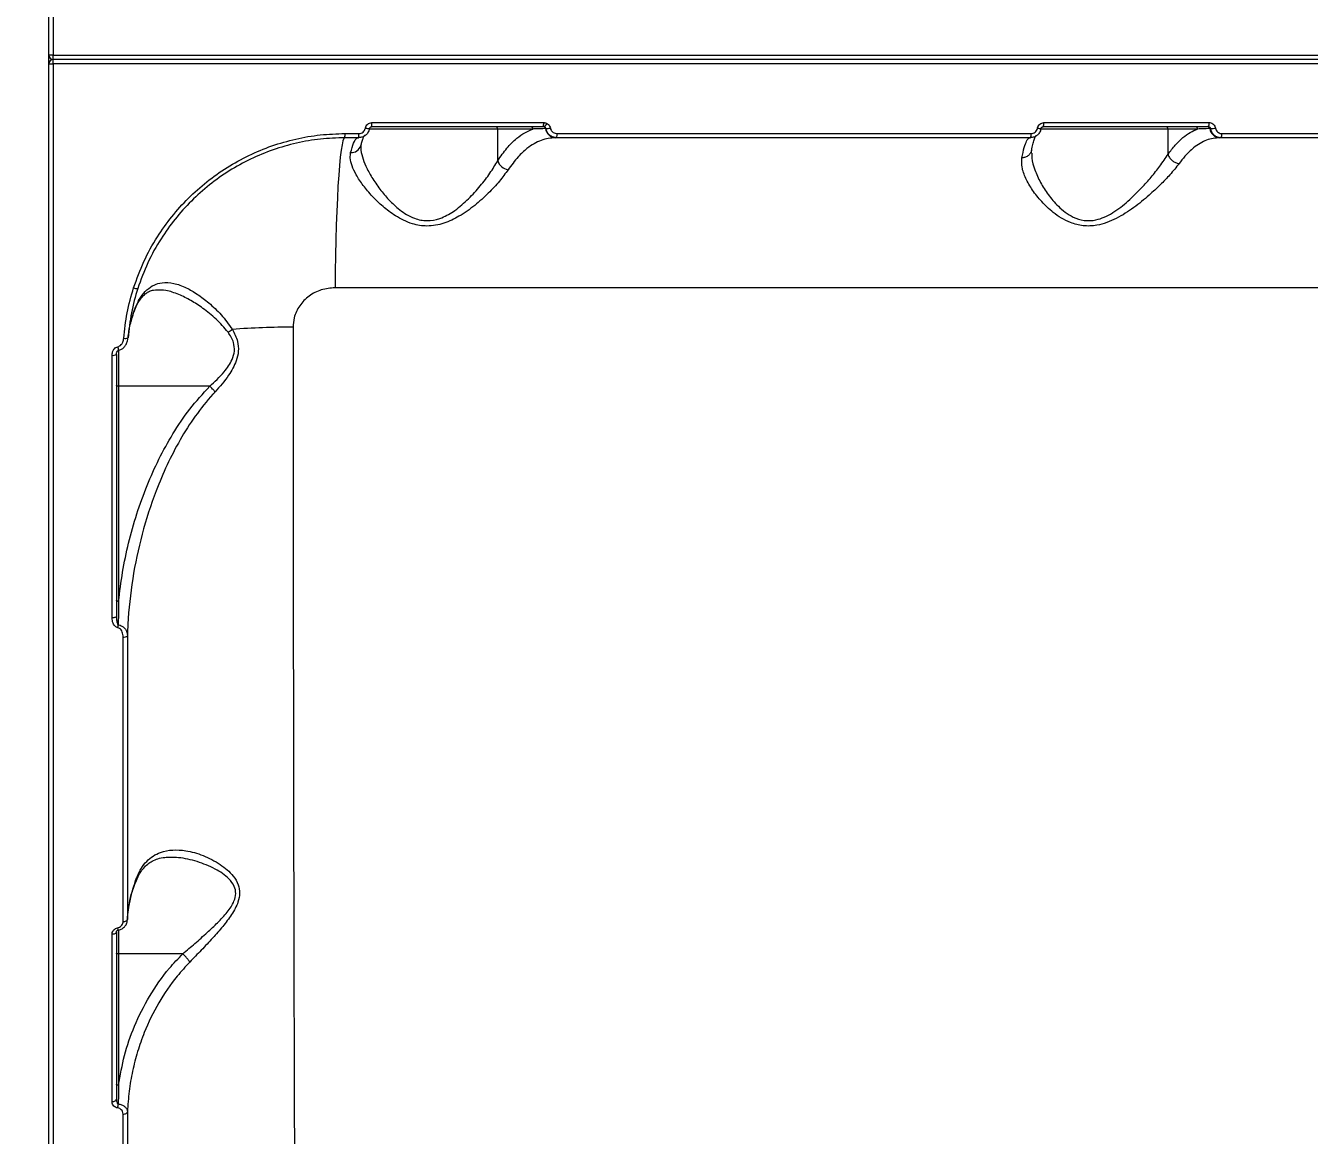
# Model space of a CAD drawing. Header units: millimetres. Extents: x -8327 to 9087, y -6583 to 5996.
# Drawn here: x 3665.6 to 3960.7, y -19.5 to 235.7 of the extents above; entities that cross this region are included whole.
import ezdxf

# ---------------------------------------------------------------- set-up
doc = ezdxf.new("R2010")
doc.units = ezdxf.units.MM
for name, color, linetype in [('DIKOM_ОБЪЕКТ', 7, 'Continuous'), ('DIKOM_РАЗМЕР_ЗОНА', 7, 'Continuous'), ('DIKOM_РАЗМЕР_ОБЪЕКТА', 7, 'Continuous')]:
    doc.layers.add(name, color=color, linetype=linetype)
doc.styles.add('style1', font='arial.ttf', dxfattribs={"width": 0.8})
doc.dimstyles.new('1-50', dxfattribs={"dimtxt": 300, "dimasz": 200, "dimexe": 100, "dimexo": 0, "dimgap": 100, "dimtad": 1, "dimtxsty": 'style1', "dimcen": 200, "dimclrd": 7, "dimclre": 7, "dimclrt": 7, "dimadec": 1, "dimazin": 2, "dimtfac": 1, "dimtmove": 0, "dimatfit": 2, "dimfxl": 0, "dimlwd": 25, "dimlwe": 18, "dimarcsym": 0})

# ---------------------------------------------------------------- blocks, each defined once
blk = doc.blocks.new('*D9')
at = {"layer": 'Defpoints', "color": 0, "transparency": 16777216}
for p in [(7087.37, 843.9), (-4957.59, 227.93), (7087.37, -4838.64)]:
    blk.add_point(p, dxfattribs=at)
at = {"layer": 'DIKOM_РАЗМЕР_ОБЪЕКТА', "color": 7, "lineweight": 18, "transparency": 16777216}
for p, q in [((7087.37, 843.9), (7087.37, -4938.64)), ((-4957.59, 227.93), (-4957.59, -4938.64))]:
    blk.add_line(p, q, dxfattribs=at)
at = {"layer": 'DIKOM_РАЗМЕР_ОБЪЕКТА', "color": 7, "lineweight": 25, "transparency": 16777216}
blk.add_line((-4757.59, -4838.64), (6887.37, -4838.64), dxfattribs=at)
at = {"layer": 'DIKOM_РАЗМЕР_ОБЪЕКТА', "color": 7, "transparency": 16777216}
for points in [[(-4757.59, -4805.31), (-4757.59, -4871.97), (-4957.59, -4838.64)], [(6887.37, -4805.31), (6887.37, -4871.97), (7087.37, -4838.64)]]:
    blk.add_solid(points, dxfattribs=at)
at = {"layer": 'DIKOM_РАЗМЕР_ОБЪЕКТА', "color": 7, "transparency": 16777216, "insert": (4098.94, -4585.47), "char_height": 300, "attachment_point": 5, "style": 'style1'}
blk.add_mtext('12040', dxfattribs=at)
blk = doc.blocks.new('*D12')
at = {"layer": 'Defpoints', "color": 0, "transparency": 16777216}
for p in [(-6501.58, 227.93), (9087.37, 227.93), (9087.37, -6483.3)]:
    blk.add_point(p, dxfattribs=at)
at = {"layer": 'DIKOM_РАЗМЕР_ЗОНА', "color": 7, "lineweight": 18, "transparency": 16777216}
for p, q in [((-6501.58, 227.93), (-6501.58, -6583.3)), ((9087.37, 227.93), (9087.37, -6583.3))]:
    blk.add_line(p, q, dxfattribs=at)
at = {"layer": 'DIKOM_РАЗМЕР_ЗОНА', "color": 7, "lineweight": 25, "transparency": 16777216}
blk.add_line((-6301.58, -6483.3), (8887.37, -6483.3), dxfattribs=at)
at = {"layer": 'DIKOM_РАЗМЕР_ЗОНА', "color": 7, "transparency": 16777216}
for points in [[(-6301.58, -6449.97), (-6301.58, -6516.64), (-6501.58, -6483.3)], [(8887.37, -6449.97), (8887.37, -6516.64), (9087.37, -6483.3)]]:
    blk.add_solid(points, dxfattribs=at)
at = {"layer": 'DIKOM_РАЗМЕР_ЗОНА', "color": 7, "transparency": 16777216, "insert": (2981.2, -6230.13), "char_height": 300, "attachment_point": 5, "style": 'style1'}
blk.add_mtext('15500', dxfattribs=at)

msp = doc.modelspace()

# ---------------------------------------------------------------- linework, layer by layer
at = {"layer": 'DIKOM_ОБЪЕКТ', "color": 7, "linetype": 'Continuous', "lineweight": 15}
for p, q in [((3670.961, -172.072), (3670.961, 627.929)), ((4292.784, 227.928), (3671.96, 227.928)), ((3671.961, 228.931), (4293.298, 228.931)), ((4293.298, 226.926), (3671.961, 226.926)), ((3745.181, 213.394), (3784.678, 213.394)), ((3899.681, 213.394), (3937.681, 213.394)), ((3742.154, 209.928), (3738.961, 209.928)), ((3739.017, 210.888), (3742.213, 210.888)), ((3774.113, 211.928), (3744.511, 211.928)), ((3784.584, 212.428), (3745.12, 212.428)), ((3774.113, 204.607), (3774.113, 211.928)), ((3782.198, 211.928), (3774.113, 211.928)), ((3785.231, 212.012), (3785.134, 212.012)), ((3787.665, 209.928), (3787.37, 209.928)), ((3896.567, 209.928), (3787.665, 209.928)), ((3787.761, 210.888), (3896.753, 210.888)), ((3928.216, 211.928), (3898.894, 211.928)), ((3937.46, 212.428), (3899.492, 212.428)), ((3928.216, 206.123), (3928.216, 211.928)), ((3935.017, 211.928), (3928.216, 211.928)), ((3938.022, 212.012), (3937.85, 212.012)), ((3940.37, 209.928), (3940.086, 209.928)), ((4046.874, 209.928), (3940.37, 209.928)), ((3940.593, 210.888), (4047.184, 210.888)), ((3742.68, 207.797), (3742.666, 207.59)), ((4215.388, 175.426), (3736.73, 175.426)), ((3686.961, 161.055), (3686.961, 152.762)), ((3707.904, 152.762), (3686.961, 152.762)), ((3686.961, 152.762), (3686.961, 103.288)), ((3689.036, 29.991), (3689.071, 30.64)), ((3686.961, 27.683), (3686.961, 22.221)), ((3701.722, 22.221), (3686.961, 22.221)), ((3686.961, 22.221), (3686.961, -7.998))]:
    msp.add_line(p, q, dxfattribs=at)
at = {"layer": 'DIKOM_ОБЪЕКТ', "color": 7, "linetype": 'Continuous', "lineweight": 15, "flags": 128}
for points in [[(3738.961, 209.928), (3738.746, 209.746), (3738.533, 209.201), (3738.324, 208.297), (3738.121, 207.044), (3737.926, 205.452), (3737.739, 203.536), (3737.565, 201.314), (3737.403, 198.805), (3737.254, 196.034), (3737.122, 193.024), (3737.007, 189.803), (3736.909, 186.402), (3736.83, 182.85), (3736.77, 179.18), (3736.73, 175.426)], [(3686.961, 152.762), (3686.863, 152.765), (3686.769, 152.775), (3686.683, 152.791), (3686.607, 152.813), (3686.545, 152.84), (3686.499, 152.87), (3686.47, 152.903), (3686.461, 152.937)], [(3686.961, 103.288), (3686.863, 103.292), (3686.769, 103.302), (3686.683, 103.318), (3686.607, 103.34), (3686.545, 103.366), (3686.499, 103.397), (3686.47, 103.43), (3686.461, 103.464)], [(3686.461, 99.805), (3686.442, 99.746), (3686.385, 99.689), (3686.294, 99.636), (3686.172, 99.59), (3686.022, 99.552), (3685.851, 99.523), (3685.666, 99.506), (3685.472, 99.499)], [(3688.015, 29.644), (3688.202, 29.653), (3688.383, 29.679), (3688.55, 29.721), (3688.697, 29.777), (3688.82, 29.844), (3688.913, 29.922), (3688.974, 30.006), (3689, 30.095)], [(3685.472, 26.776), (3685.665, 26.786), (3685.851, 26.814), (3686.022, 26.859), (3686.172, 26.918), (3686.294, 26.99), (3686.385, 27.073), (3686.442, 27.162), (3686.461, 27.255)], [(3686.961, 22.221), (3686.863, 22.224), (3686.769, 22.234), (3686.683, 22.251), (3686.607, 22.272), (3686.545, 22.299), (3686.499, 22.33), (3686.47, 22.362), (3686.461, 22.397)], [(3686.961, -7.998), (3686.863, -7.994), (3686.769, -7.984), (3686.683, -7.968), (3686.607, -7.946), (3686.545, -7.919), (3686.499, -7.889), (3686.47, -7.856), (3686.461, -7.822)], [(3685.471, -11.752), (3685.665, -11.74), (3685.85, -11.707), (3686.022, -11.654), (3686.171, -11.583), (3686.294, -11.497), (3686.385, -11.399), (3686.442, -11.292), (3686.461, -11.182)], [(3688.017, -14.644), (3688.204, -14.632), (3688.385, -14.6), (3688.552, -14.549), (3688.699, -14.481), (3688.822, -14.398), (3688.916, -14.304), (3688.977, -14.201), (3689.003, -14.093)]]:
    msp.add_lwpolyline(points, dxfattribs=at)
at = {"layer": 'DIKOM_ОБЪЕКТ', "color": 7, "linetype": 'Continuous', "lineweight": 15}
for centre, radius, start, end in [((3671.709, 124.726), 104.205, 89.86132, 90.41164), ((3671.961, 228.928), 1, 180, 270), ((3671.961, 226.928), 1, 90, 180), ((3454.772, 228.636), 217.19, 359.81327, 0.0777), ((3454.766, 227.221), 217.195, 359.92229, 0.18673), ((3671.713, 332.856), 105.93, 269.59284, 270.1342), ((3741.249, 213.159), 3.939, 349.31563, 3.42093), ((3782.069, 213.16), 2.619, 343.77095, 5.11371), ((3781.906, 214.817), 3.87, 320.75188, 335.52586), ((3898.277, 213.168), 1.423, 328.69388, 9.14446), ((3936.433, 213.171), 1.267, 324.15027, 10.14045), ((3734.754, 210.657), 4.269, 350.18085, 3.10647), ((3738.162, 210.654), 4.058, 349.69922, 3.30436), ((3745.277, 219.864), 7.883, 258.43912, 265.23712), ((3773.635, 211.951), 0.478, 357.34696, 87.06632), ((3781.72, 211.951), 0.478, 357.34696, 87.06632), ((3784.638, 211.943), 0.501, 7.8901, 58.18118), ((3787.465, 212.272), 2.345, 186.36747, 267.66612), ((3784.344, 222.673), 10.698, 274.75937, 280.10536), ((3785.249, 210.656), 2.523, 343.23604, 5.26983), ((3895.345, 210.664), 1.426, 328.96442, 9.04136), ((3903.508, 241.978), 30.302, 259.9454, 261.47435), ((3927.738, 211.951), 0.478, 357.31826, 87.06504), ((3934.539, 211.951), 0.478, 357.34696, 87.06632), ((3937.384, 211.96), 0.469, 6.34241, 87.68508), ((3940.181, 212.272), 2.345, 186.36729, 267.6724), ((3937.612, 220.446), 8.444, 272.78707, 280.41284), ((3939.361, 210.668), 1.251, 323.75762, 10.10838), ((3740.432, 208.837), 2.35, 267.14994, 341.51035), ((3777.015, 205.589), 3.064, 198.68766, 260.49313), ((3691.291, 177.374), 2.132, 246.11946, 271.96176), ((3708.784, 171.375), 7.018, 298.4438, 308.12466), ((3728.574, -61.221), 227.6, 90.38054, 93.89429), ((3688.512, 165.599), 1.841, 258.73298, 289.7658), ((3685.711, 161.532), 1.658, 261.73645, 296.88321), ((3698.846, 164.029), 12.271, 190.1908, 194.12883), ((3674.042, 99.917), 13.012, 348.08624, 351.01569), ((3688.218, 96.164), 1.107, 259.31466, 314.8321), ((3687.905, 28.259), 1.175, 183.21483, 209.42968), ((3677.804, -11.525), 9.122, 349.25234, 355.05971)]:
    msp.add_arc(centre, radius, start, end, dxfattribs=at)
for points, knots in [([(3671.96, 647.801), (3671.961, 647.838), (3671.961, 648.018), (3671.961, 646.995), (3671.961, 644.669), (3671.961, 640.922), (3671.961, 635.932), (3671.961, 629.734), (3671.961, 622.235), (3671.961, 613.404), (3671.961, 603.239), (3671.961, 591.964), (3671.961, 579.645), (3671.961, 566.368), (3671.961, 551.916), (3671.961, 536.288), (3671.961, 519.513), (3671.961, 501.96), (3671.961, 483.706), (3671.961, 464.845), (3671.961, 445.069), (3671.961, 424.408), (3671.961, 402.914), (3671.961, 381.986), (3671.961, 361.778), (3671.961, 342.409), (3671.961, 322.703), (3671.961, 302.712), (3671.961, 282.651), (3671.961, 262.621), (3671.961, 244.752), (3671.961, 233.509), (3671.961, 228.931)], [0, 0, 0, 0, 0.0094891, 0.0458486, 0.0822376, 0.1185971, 0.1539303, 0.1892908, 0.2246237, 0.2609833, 0.2973726, 0.333732, 0.369065, 0.4044255, 0.4397588, 0.4761182, 0.5125073, 0.5488667, 0.5841999, 0.6195601, 0.6548935, 0.6912528, 0.7276419, 0.7640014, 0.7947536, 0.8255418, 0.85633, 0.88741, 0.91849, 0.9487827, 0.979144, 1, 1, 1, 1]), ([(3671.961, 226.926), (3671.961, 222.348), (3671.961, 210.014), (3671.961, 189.946), (3671.961, 166.822), (3671.961, 143.664), (3671.961, 120.55), (3671.961, 97.566), (3671.961, 75.217), (3671.961, 53.564), (3671.961, 32.653), (3671.961, 12.143), (3671.961, -7.876), (3671.961, -27.319), (3671.961, -45.761), (3671.961, -63.16), (3671.961, -79.501), (3671.961, -95.05), (3671.961, -109.717), (3671.961, -123.428), (3671.961, -135.735), (3671.961, -146.673), (3671.961, -156.304), (3671.961, -164.919), (3671.961, -172.447), (3671.961, -178.841), (3671.961, -184.027), (3671.961, -187.987), (3671.961, -190.624), (3671.961, -191.989), (3671.961, -191.926), (3671.96, -191.903)], [0, 0, 0, 0, 0.020855, 0.0561866, 0.0915454, 0.126877, 0.1632349, 0.1996223, 0.2359802, 0.2713118, 0.3066706, 0.3420022, 0.3783601, 0.4147475, 0.4511053, 0.4864369, 0.5217958, 0.5571274, 0.5934853, 0.6298727, 0.6662305, 0.70029, 0.7343739, 0.7684332, 0.8034087, 0.8384106, 0.873386, 0.9087177, 0.9440766, 0.9794082, 1, 1, 1, 1]), ([(3743.697, 212.141), (3743.702, 212.167), (3743.739, 212.358), (3743.881, 212.702), (3744.224, 213.084), (3744.674, 213.344), (3745.012, 213.377), (3745.181, 213.394)], [0, 0, 0, 0, 0.0373059, 0.27823, 0.5190912, 0.7595669, 1, 1, 1, 1]), ([(3784.678, 213.394), (3784.752, 213.391), (3785.012, 213.383), (3785.255, 213.284), (3785.428, 213.214)], [0, 0, 0, 0, 0.287898, 1, 1, 1, 1]), ([(3785.428, 213.214), (3785.544, 213.141), (3785.798, 212.984), (3786.094, 212.612), (3786.178, 212.298), (3786.221, 212.141)], [0, 0, 0, 0, 0.2986297, 0.6490437, 1, 1, 1, 1]), ([(3898.218, 212.141), (3898.223, 212.167), (3898.259, 212.359), (3898.4, 212.703), (3898.737, 213.084), (3899.182, 213.344), (3899.515, 213.377), (3899.681, 213.394)], [0, 0, 0, 0, 0.0385757, 0.2780595, 0.5183668, 0.7591751, 1, 1, 1, 1]), ([(3937.681, 213.394), (3937.719, 213.393), (3937.924, 213.388), (3938.288, 213.294), (3938.703, 213.019), (3939.016, 212.624), (3939.097, 212.302), (3939.138, 212.141)], [0, 0, 0, 0, 0.0558337, 0.2968399, 0.5326614, 0.7662596, 1, 1, 1, 1]), ([(3690.428, 175.424), (3691.163, 177.452), (3692.633, 181.508), (3695.66, 186.961), (3699.121, 191.818), (3702.932, 196.064), (3707.19, 199.873), (3711.864, 203.174), (3716.878, 205.941), (3722.167, 208.14), (3727.67, 209.705), (3733.309, 210.699), (3737.116, 210.825), (3739.017, 210.888)], [0, 0, 0, 0, 0.1009702, 0.2019367, 0.2903387, 0.379023, 0.467423, 0.5561116, 0.6450889, 0.7337803, 0.8224236, 0.9113534, 1, 1, 1, 1]), ([(3738.961, 209.928), (3737.099, 209.867), (3733.37, 209.743), (3727.846, 208.772), (3722.456, 207.241), (3717.275, 205.091), (3712.363, 202.385), (3707.785, 199.155), (3703.613, 195.43), (3699.88, 191.278), (3696.489, 186.527), (3693.524, 181.193), (3692.084, 177.226), (3691.364, 175.243)], [0, 0, 0, 0, 0.0886931, 0.1776703, 0.2663593, 0.3550658, 0.4440569, 0.5327615, 0.6211396, 0.709799, 0.7981761, 0.8990877, 1, 1, 1, 1]), ([(3740.316, 206.491), (3740.541, 207.291), (3741, 208.913), (3741.604, 209.816), (3741.968, 209.901), (3742.084, 209.928)], [0, 0, 0, 0, 0.3984817, 0.8085108, 1, 1, 1, 1]), ([(3744.618, 212.012), (3744.61, 211.969), (3744.549, 211.651), (3744.313, 211.079), (3743.744, 210.444), (3742.996, 210.012), (3742.435, 209.956), (3742.154, 209.928)], [0, 0, 0, 0, 0.03711465, 0.27797756, 0.51878844, 0.75936893, 1, 1, 1, 1]), ([(3742.213, 210.888), (3742.382, 210.905), (3742.72, 210.938), (3743.171, 211.198), (3743.513, 211.58), (3743.657, 211.924), (3743.692, 212.115), (3743.697, 212.141)], [0, 0, 0, 0, 0.2404626, 0.4810636, 0.7219105, 0.9628988, 1, 1, 1, 1]), ([(3742.689, 208.088), (3742.755, 208.361), (3742.922, 209.055), (3743.166, 209.776), (3743.361, 210.26), (3743.482, 210.449), (3743.457, 210.419), (3743.453, 210.413)], [0, 0, 0, 0, 0.1953876, 0.4960067, 0.7400977, 0.9521832, 1, 1, 1, 1]), ([(3744.629, 212.005), (3744.637, 212.049), (3744.657, 212.155), (3744.765, 212.296), (3744.923, 212.399), (3745.055, 212.434), (3745.123, 212.427), (3745.13, 212.427)], [0, 0, 0, 0, 0.1865784, 0.4473127, 0.7084932, 0.9702005, 1, 1, 1, 1]), ([(3774.113, 204.607), (3774.806, 205.619), (3776.203, 207.657), (3778.311, 209.708), (3780.318, 211.153), (3781.569, 211.669), (3782.198, 211.928)], [0, 0, 0, 0, 0.2794436, 0.5634228, 0.7807181, 1, 1, 1, 1]), ([(3787.37, 209.928), (3786.279, 209.812), (3784.066, 209.576), (3781.192, 207.839), (3778.644, 205.513), (3777.259, 203.601), (3776.509, 202.567)], [0, 0, 0, 0, 0.2848563, 0.5777511, 0.7715669, 1, 1, 1, 1]), ([(3785.134, 212.012), (3784.279, 212.001), (3783.296, 211.989), (3782.324, 211.935), (3782.198, 211.928)], [0, 0, 0, 0, 0.870749, 1, 1, 1, 1]), ([(3784.902, 212.369), (3784.828, 212.392), (3784.723, 212.425), (3784.615, 212.428), (3784.584, 212.428)], [0, 0, 0, 0, 0.705601, 1, 1, 1, 1]), ([(3785.231, 212.012), (3785.219, 212.056), (3785.203, 212.11), (3785.142, 212.206), (3785.052, 212.297), (3784.951, 212.345), (3784.902, 212.369)], [0, 0, 0, 0, 0.2617554, 0.3208458, 0.6715257, 1, 1, 1, 1]), ([(3787.665, 209.928), (3787.579, 209.931), (3787.217, 209.943), (3786.602, 210.12), (3785.933, 210.582), (3785.432, 211.228), (3785.299, 211.75), (3785.231, 212.012)], [0, 0, 0, 0, 0.0748793, 0.3151222, 0.5451028, 0.7714835, 1, 1, 1, 1]), ([(3786.221, 212.141), (3786.263, 211.983), (3786.347, 211.668), (3786.664, 211.279), (3787.088, 211.002), (3787.477, 210.897), (3787.707, 210.89), (3787.761, 210.888)], [0, 0, 0, 0, 0.2249804, 0.4495892, 0.6803481, 0.9238495, 1, 1, 1, 1]), ([(3894.61, 205.309), (3894.789, 206.151), (3895.141, 207.803), (3895.707, 209.284), (3896.161, 209.876), (3896.426, 209.917), (3896.497, 209.928)], [0, 0, 0, 0, 0.3028934, 0.5944637, 0.8920249, 1, 1, 1, 1]), ([(3899.011, 212.012), (3899.002, 211.967), (3898.943, 211.649), (3898.706, 211.077), (3898.144, 210.443), (3897.402, 210.011), (3896.845, 209.956), (3896.567, 209.928)], [0, 0, 0, 0, 0.0387865, 0.278365, 0.518622, 0.7594183, 1, 1, 1, 1]), ([(3896.753, 210.888), (3896.92, 210.905), (3897.253, 210.938), (3897.698, 211.197), (3898.035, 211.579), (3898.176, 211.923), (3898.213, 212.114), (3898.218, 212.141)], [0, 0, 0, 0, 0.2407246, 0.4814809, 0.7216608, 0.9611898, 1, 1, 1, 1]), ([(3896.842, 206.981), (3896.866, 207.104), (3896.991, 207.767), (3897.222, 208.681), (3897.508, 209.638), (3897.724, 210.194), (3897.865, 210.448), (3897.855, 210.433), (3897.852, 210.429)], [0, 0, 0, 0, 0.05598682, 0.30260864, 0.54417654, 0.74501469, 0.92156206, 1, 1, 1, 1]), ([(3899.021, 212.008), (3899.028, 212.046), (3899.045, 212.141), (3899.133, 212.273), (3899.267, 212.38), (3899.396, 212.429), (3899.472, 212.424), (3899.493, 212.423)], [0, 0, 0, 0, 0.1565727, 0.390012, 0.6341778, 0.9011018, 1, 1, 1, 1]), ([(3928.216, 206.123), (3928.765, 206.855), (3929.869, 208.327), (3931.583, 209.954), (3933.302, 211.201), (3934.444, 211.685), (3935.017, 211.928)], [0, 0, 0, 0, 0.2595465, 0.5218384, 0.7598742, 1, 1, 1, 1]), ([(3940.086, 209.928), (3939.084, 209.819), (3937.051, 209.596), (3934.367, 207.938), (3932.273, 205.959), (3931.203, 204.56), (3930.767, 203.989)], [0, 0, 0, 0, 0.3072628, 0.6233169, 0.8463517, 1, 1, 1, 1]), ([(3937.85, 212.012), (3937.709, 212.011), (3937.006, 212.009), (3936.049, 211.984), (3935.25, 211.941), (3935.017, 211.928)], [0, 0, 0, 0, 0.1504208, 0.752145, 1, 1, 1, 1]), ([(3938.022, 212.012), (3938.008, 212.066), (3937.978, 212.175), (3937.856, 212.307), (3937.695, 212.397), (3937.555, 212.427), (3937.475, 212.428), (3937.46, 212.428)], [0, 0, 0, 0, 0.21783314, 0.44356232, 0.68355683, 0.93985135, 1, 1, 1, 1]), ([(3940.37, 209.928), (3940.309, 209.93), (3939.981, 209.938), (3939.396, 210.094), (3938.728, 210.551), (3938.223, 211.209), (3938.089, 211.744), (3938.022, 212.012)], [0, 0, 0, 0, 0.0547772, 0.2944095, 0.5301185, 0.7646912, 1, 1, 1, 1]), ([(3939.138, 212.141), (3939.179, 211.98), (3939.26, 211.658), (3939.573, 211.262), (3939.988, 210.987), (3940.351, 210.894), (3940.555, 210.889), (3940.593, 210.888)], [0, 0, 0, 0, 0.2341013, 0.467951, 0.7040176, 0.9449099, 1, 1, 1, 1]), ([(3742.666, 207.59), (3742.664, 207.554), (3742.621, 206.954), (3742.97, 205.552), (3743.792, 203.313), (3745.152, 200.78), (3746.924, 198.158), (3749.044, 195.613), (3751.135, 193.634), (3753.168, 192.218), (3755.219, 191.198), (3757.867, 190.653), (3760.036, 191.065), (3762.197, 191.879), (3764.577, 193.297), (3767.5, 195.877), (3770.152, 198.817), (3772.447, 201.811), (3773.553, 203.668), (3774.113, 204.607)], [0, 0, 0, 0, 0.00411282, 0.06791068, 0.13338427, 0.20630804, 0.28072152, 0.34820209, 0.41706031, 0.45474184, 0.49332413, 0.54783259, 0.6016769, 0.61140369, 0.67567549, 0.7550359, 0.83704181, 0.91749978, 1, 1, 1, 1]), ([(3742.714, 207.58), (3742.709, 207.632), (3742.688, 207.869), (3742.725, 207.976), (3742.754, 208.06)], [0, 0, 0, 0, 0.2186206, 1, 1, 1, 1]), ([(3896.803, 206.987), (3896.797, 206.919), (3896.764, 206.605), (3896.43, 206.111), (3895.838, 205.605), (3895.223, 205.38), (3894.804, 205.319), (3894.655, 205.311), (3894.61, 205.309)], [0, 0, 0, 0, 0.0724407, 0.3347899, 0.5971587, 0.8595175, 0.9566823, 1, 1, 1, 1]), ([(3896.828, 206.348), (3896.822, 206.585), (3896.816, 206.831), (3896.868, 206.988), (3896.87, 206.994)], [0, 0, 0, 0, 0.9611301, 1, 1, 1, 1]), ([(3776.509, 202.567), (3775.879, 201.693), (3774.618, 199.942), (3771.98, 197.126), (3768.917, 194.32), (3765.514, 191.894), (3762.387, 190.376), (3759.847, 189.733), (3757.382, 189.513), (3754.835, 189.932), (3752.447, 190.888), (3750.122, 192.201), (3747.676, 194.062), (3745.223, 196.463), (3743.143, 198.949), (3741.574, 201.333), (3740.575, 203.463), (3740.136, 205.182), (3740.262, 206.096), (3740.316, 206.491)], [0, 0, 0, 0, 0.0759089, 0.1519076, 0.2286349, 0.3051883, 0.3688627, 0.4016207, 0.4343313, 0.4904591, 0.5282371, 0.5660851, 0.6308767, 0.6957723, 0.7645225, 0.8332302, 0.893681, 0.9540608, 1, 1, 1, 1]), ([(3930.767, 203.989), (3930.094, 203.137), (3928.868, 201.585), (3926.446, 199.078), (3923.706, 196.525), (3920.407, 193.803), (3917.07, 191.656), (3914.152, 190.358), (3911.589, 189.641), (3908.677, 189.528), (3905.917, 190.261), (3903.659, 191.407), (3901.374, 193.019), (3899.081, 195.201), (3896.968, 197.904), (3895.426, 200.597), (3894.501, 203.162), (3894.574, 204.606), (3894.61, 205.309)], [0, 0, 0, 0, 0.0785488, 0.1430564, 0.2076018, 0.2872135, 0.3665486, 0.4057526, 0.4448495, 0.4974445, 0.5496914, 0.5922693, 0.6349364, 0.7072946, 0.7797282, 0.8544834, 0.9291399, 1, 1, 1, 1]), ([(3896.883, 206.352), (3896.869, 205.979), (3896.827, 204.818), (3897.523, 202.524), (3898.792, 199.691), (3900.604, 196.824), (3902.547, 194.507), (3904.532, 192.775), (3906.464, 191.553), (3908.879, 190.753), (3911.426, 190.876), (3913.62, 191.622), (3914.869, 192.294), (3916.749, 193.452), (3919.12, 195.337), (3921.988, 198.18), (3924.391, 200.909), (3926.514, 203.512), (3927.635, 205.315), (3928.217, 206.115), (3928.217, 206.115)], [0, 0, 0, 0, 0.0370411, 0.1155471, 0.1962904, 0.2716043, 0.3485704, 0.3912491, 0.4348676, 0.4856798, 0.5361233, 0.5730135, 0.611553, 0.613527, 0.694599, 0.7790369, 0.8471691, 0.9164714, 0.9999543, 1, 1, 1, 1]), ([(3928.217, 206.115), (3928.217, 206.117), (3928.216, 206.119), (3928.216, 206.122), (3928.216, 206.123)], [0, 0, 0, 0, 0.6246439, 1, 1, 1, 1]), ([(3928.217, 206.115), (3928.304, 205.874), (3928.477, 205.392), (3929.032, 204.752), (3929.731, 204.265), (3930.298, 204.066), (3930.641, 204.005), (3930.724, 203.995), (3930.767, 203.989)], [0, 0, 0, 0, 0.2316075, 0.4632394, 0.6948894, 0.9264862, 0.9610441, 1, 1, 1, 1]), ([(3688.152, 163.793), (3688.357, 165.748), (3688.771, 169.685), (3689.873, 173.502), (3690.428, 175.424)], [0, 0, 0, 0, 0.4964972, 1, 1, 1, 1]), ([(3691.364, 175.243), (3690.827, 173.39), (3689.745, 169.656), (3689.339, 165.805), (3689.134, 163.866)], [0, 0, 0, 0, 0.49648466, 1, 1, 1, 1]), ([(3690.493, 169.767), (3690.517, 169.842), (3690.712, 170.461), (3691.159, 171.422), (3691.822, 172.606), (3692.538, 173.515), (3693.273, 174.18), (3694.084, 174.646), (3694.896, 174.92), (3695.546, 174.937), (3695.819, 174.944)], [0, 0, 0, 0, 0.0181403, 0.1498791, 0.2831244, 0.4182374, 0.5563558, 0.7043008, 0.8761904, 1, 1, 1, 1]), ([(3690.542, 170.097), (3690.649, 170.387), (3691.085, 171.568), (3692.018, 173.331), (3693.449, 175.044), (3695.1, 176.137), (3697.134, 176.723), (3699.609, 176.563), (3702.363, 175.57), (3705.091, 173.987), (3707.784, 171.912), (3710.615, 169.325), (3712.284, 167.01), (3713.117, 165.853)], [0, 0, 0, 0, 0.0275979, 0.1121806, 0.1968272, 0.2807386, 0.3647051, 0.4782501, 0.59191, 0.6886554, 0.7854224, 0.8928592, 1, 1, 1, 1]), ([(3712.127, 165.203), (3711.237, 166.236), (3709.428, 168.335), (3706.459, 170.663), (3703.579, 172.556), (3700.711, 173.966), (3698.068, 174.875), (3696.472, 174.874), (3695.805, 174.873)], [0, 0, 0, 0, 0.1747631, 0.3554939, 0.5163729, 0.6802113, 0.8664041, 1, 1, 1, 1]), ([(3736.73, 175.426), (3735.658, 175.33), (3733.529, 175.138), (3730.662, 173.628), (3728.47, 171.386), (3727.247, 168.822), (3727.117, 167.095), (3727.063, 166.374)], [0, 0, 0, 0, 0.21801669, 0.43323189, 0.6437888, 0.85143626, 1, 1, 1, 1]), ([(3689.134, 163.866), (3689.276, 164.913), (3689.559, 167.015), (3690.214, 169.067), (3690.542, 170.097)], [0, 0, 0, 0, 0.497861, 1, 1, 1, 1]), ([(3689.177, 164.007), (3689.188, 164.162), (3689.264, 165.259), (3689.67, 167.198), (3690.234, 168.95), (3690.502, 169.782)], [0, 0, 0, 0, 0.07953, 0.5626599, 1, 1, 1, 1]), ([(3690.542, 170.097), (3690.541, 170.069), (3690.536, 169.983), (3690.53, 169.874), (3690.487, 169.81), (3690.476, 169.793)], [0, 0, 0, 0, 0.2638802, 0.8150661, 1, 1, 1, 1]), ([(3713.117, 165.853), (3713.583, 164.96), (3714.389, 163.413), (3714.598, 160.821), (3714.111, 158.704), (3713.265, 156.867), (3711.733, 154.383), (3710.236, 152.69), (3709.149, 151.46)], [0, 0, 0, 0, 0.1914567, 0.3312429, 0.4704827, 0.5823744, 0.6969302, 1, 1, 1, 1]), ([(3727.063, 166.374), (3727.067, 159.434), (3727.075, 145.549), (3727.093, 125.028), (3727.114, 104.613), (3727.139, 84.398), (3727.17, 64.456), (3727.204, 45.227), (3727.243, 26.76), (3727.285, 9.087), (3727.333, -8.082), (3727.386, -24.662), (3727.446, -40.58), (3727.509, -55.491), (3727.578, -69.366), (3727.652, -82.202), (3727.732, -94.203), (3727.819, -105.291), (3727.914, -115.405), (3728.015, -124.329), (3728.123, -132.058), (3728.237, -138.614), (3728.36, -144.102), (3728.492, -148.446), (3728.634, -151.647), (3728.785, -153.477), (3728.895, -154.225), (3728.956, -154.034), (3728.961, -154.017)], [0, 0, 0, 0, 0.0392484, 0.0785269, 0.1177753, 0.1581646, 0.1985868, 0.238976, 0.2782266, 0.3175076, 0.3567581, 0.3971477, 0.4375702, 0.4779599, 0.517239, 0.5565485, 0.5958276, 0.6362445, 0.6766944, 0.7171115, 0.7564552, 0.7958291, 0.8351731, 0.8756542, 0.9161683, 0.9566498, 0.9960918, 1, 1, 1, 1]), ([(3686.768, 161.858), (3686.92, 161.907), (3687.221, 162.003), (3687.639, 162.379), (3688.016, 162.971), (3688.104, 163.5), (3688.152, 163.793)], [0, 0, 0, 0, 0.1848533, 0.3685672, 0.6500764, 1, 1, 1, 1]), ([(3686.944, 161.044), (3687.171, 161.106), (3687.646, 161.237), (3688.252, 161.726), (3688.739, 162.396), (3689.054, 163.137), (3689.089, 163.656), (3689.103, 163.874)], [0, 0, 0, 0, 0.1817175, 0.3815949, 0.5928066, 0.8288677, 1, 1, 1, 1]), ([(3707.915, 152.759), (3707.916, 152.76), (3709.049, 153.792), (3710.617, 155.257), (3712.266, 157.417), (3713.165, 158.996), (3713.704, 160.854), (3713.464, 163.149), (3712.621, 164.444), (3712.127, 165.203)], [0, 0, 0, 0, 0.00031116, 0.31687092, 0.43085692, 0.54444936, 0.67833341, 0.81138473, 1, 1, 1, 1]), ([(3685.472, 159.891), (3685.474, 159.945), (3685.48, 160.271), (3685.603, 160.813), (3685.938, 161.366), (3686.333, 161.72), (3686.623, 161.812), (3686.768, 161.858)], [0, 0, 0, 0, 0.0639337, 0.3885767, 0.6455785, 0.8222945, 1, 1, 1, 1]), ([(3685.472, 99.499), (3685.472, 100.134), (3685.472, 103.31), (3685.473, 111.604), (3685.472, 124.476), (3685.472, 141.408), (3685.472, 153.278), (3685.472, 159.891)], [0, 0, 0, 0, 0.0321657, 0.1608348, 0.4183959, 0.6759572, 1, 1, 1, 1]), ([(3686.461, 160.053), (3686.461, 154.975), (3686.461, 144.818), (3686.461, 129.696), (3686.461, 114.662), (3686.461, 104.757), (3686.461, 99.805)], [0, 0, 0, 0, 0.2493142, 0.498628, 0.7493141, 1, 1, 1, 1]), ([(3686.485, 160.073), (3686.484, 160.193), (3686.483, 160.455), (3686.628, 160.773), (3686.797, 160.965), (3686.907, 161.027), (3686.963, 161.038), (3686.984, 161.037), (3686.991, 161.036)], [0, 0, 0, 0, 0.3038322, 0.6647905, 0.8617906, 0.9478388, 0.9822089, 1, 1, 1, 1]), ([(3686.961, 103.288), (3687.236, 105.541), (3687.788, 110.046), (3689.211, 116.761), (3691.075, 123.42), (3693.406, 129.862), (3696.163, 136.022), (3699.414, 141.909), (3703.201, 147.612), (3706.337, 151.046), (3707.904, 152.762)], [0, 0, 0, 0, 0.12574432, 0.25148722, 0.37945944, 0.50742154, 0.62855865, 0.74966505, 0.87489298, 1, 1, 1, 1]), ([(3709.149, 151.46), (3708.988, 151.286), (3707.35, 149.518), (3704.493, 145.928), (3701.009, 140.449), (3698.052, 134.691), (3695.019, 127.492), (3692.202, 118.772), (3690.047, 108.503), (3689.19, 100.657), (3689.031, 96.278), (3688.998, 95.38)], [0, 0, 0, 0, 0.0115185, 0.1169982, 0.2229795, 0.3292409, 0.4351032, 0.6083257, 0.7820034, 0.9552821, 1, 1, 1, 1]), ([(3707.904, 152.762), (3707.906, 152.762), (3707.909, 152.762), (3707.913, 152.76), (3707.914, 152.759), (3707.915, 152.759)], [0, 0, 0, 0, 0.4582258, 0.8332353, 1, 1, 1, 1]), ([(3709.149, 151.46), (3709.126, 151.491), (3708.957, 151.708), (3708.56, 152.166), (3708.14, 152.551), (3707.915, 152.759)], [0, 0, 0, 0, 0.0699849, 0.5005625, 1, 1, 1, 1]), ([(3686.961, 103.288), (3686.955, 102.976), (3686.93, 101.416), (3686.908, 99.613), (3686.896, 98.124), (3686.894, 97.885)], [0, 0, 0, 0, 0.1735042, 0.8675028, 1, 1, 1, 1]), ([(3686.773, 97.231), (3686.74, 97.238), (3686.588, 97.272), (3686.294, 97.421), (3685.943, 97.777), (3685.564, 98.473), (3685.509, 99.089), (3685.472, 99.499)], [0, 0, 0, 0, 0.03490802, 0.16201776, 0.33625454, 0.55914253, 1, 1, 1, 1]), ([(3686.461, 99.805), (3686.471, 99.464), (3686.487, 98.966), (3686.61, 98.376), (3686.713, 98.091), (3686.804, 97.956), (3686.855, 97.906), (3686.883, 97.891), (3686.894, 97.885)], [0, 0, 0, 0, 0.5065816, 0.7402613, 0.8952407, 0.9534431, 0.9810483, 1, 1, 1, 1]), ([(3686.894, 97.885), (3686.945, 97.876), (3687.186, 97.836), (3687.642, 97.674), (3688.206, 97.288), (3688.73, 96.631), (3688.968, 95.95), (3688.992, 95.495), (3688.998, 95.38)], [0, 0, 0, 0, 0.039858, 0.1864688, 0.3714976, 0.5855351, 0.8948638, 1, 1, 1, 1]), ([(3688.013, 95.077), (3687.978, 95.47), (3687.926, 96.055), (3687.566, 96.716), (3687.233, 97.051), (3686.951, 97.192), (3686.804, 97.224), (3686.773, 97.231)], [0, 0, 0, 0, 0.4456101, 0.6623073, 0.8364965, 0.9657111, 1, 1, 1, 1]), ([(3688.015, 29.644), (3688.014, 34.899), (3688.014, 45.409), (3688.013, 61.639), (3688.013, 78.167), (3688.013, 89.44), (3688.013, 95.077)], [0, 0, 0, 0, 0.2490962, 0.4981946, 0.749097, 1, 1, 1, 1]), ([(3688.998, 95.38), (3688.998, 89.796), (3688.998, 78.629), (3688.999, 62.176), (3689, 45.939), (3689, 35.376), (3689, 30.095)], [0, 0, 0, 0, 0.2490975, 0.4981941, 0.7490974, 1, 1, 1, 1]), ([(3691.072, 39.102), (3691.141, 39.285), (3691.399, 39.961), (3691.959, 40.93), (3692.747, 42.016), (3693.664, 42.903), (3694.707, 43.591), (3696.033, 44.13), (3697.426, 44.448), (3698.444, 44.456), (3698.878, 44.46)], [0, 0, 0, 0, 0.0432393, 0.1595772, 0.2839566, 0.4153924, 0.5560483, 0.7099012, 0.8764094, 1, 1, 1, 1]), ([(3691.111, 39.703), (3691.147, 39.791), (3691.471, 40.592), (3692.182, 41.963), (3693.419, 43.569), (3694.9, 44.784), (3696.867, 45.752), (3699.367, 46.222), (3702.657, 46.012), (3706.41, 44.972), (3709.642, 43.301), (3711.941, 41.579), (3713.424, 40.071), (3714.527, 38.275), (3714.902, 36.175), (3714.43, 33.791), (3712.999, 31.189), (3710.929, 28.473), (3708.532, 25.774), (3705.974, 23.045), (3704.212, 21.235), (3703.331, 20.33)], [0, 0, 0, 0, 0.0056301, 0.0508109, 0.0960133, 0.1438715, 0.1917643, 0.2633144, 0.334977, 0.4270894, 0.5191819, 0.5590191, 0.5987822, 0.6438196, 0.6799269, 0.7160711, 0.7691207, 0.8237217, 0.8784546, 0.9392298, 1, 1, 1, 1]), ([(3701.732, 22.218), (3701.733, 22.219), (3702.643, 23.018), (3704.532, 24.618), (3707.221, 26.999), (3709.755, 29.372), (3711.95, 31.713), (3713.501, 33.991), (3714.027, 36.103), (3713.61, 37.949), (3712.426, 39.477), (3710.856, 40.742), (3708.421, 42.2), (3704.983, 43.542), (3701.466, 44.368), (3699.481, 44.361), (3698.862, 44.359)], [0, 0, 0, 0, 0.0001154, 0.0880511, 0.1769069, 0.254087, 0.3324472, 0.4042923, 0.4512571, 0.4980834, 0.55867, 0.6142351, 0.6707475, 0.802917, 0.9384884, 1, 1, 1, 1]), ([(3689, 30.095), (3689.135, 31.584), (3689.429, 34.839), (3690.519, 37.992), (3691.111, 39.703)], [0, 0, 0, 0, 0.4574434, 1, 1, 1, 1]), ([(3689.071, 30.64), (3689.084, 30.936), (3689.138, 32.207), (3689.561, 34.433), (3690.206, 36.975), (3690.839, 38.516), (3691.088, 39.125)], [0, 0, 0, 0, 0.1028827, 0.4417209, 0.7796318, 1, 1, 1, 1]), ([(3691.111, 39.703), (3691.115, 39.673), (3691.144, 39.484), (3691.158, 39.277), (3691.062, 39.148), (3691.057, 39.141)], [0, 0, 0, 0, 0.1484741, 0.952204, 1, 1, 1, 1]), ([(3686.732, 28.193), (3686.893, 28.235), (3687.214, 28.319), (3687.608, 28.618), (3687.896, 29.014), (3688.006, 29.379), (3688.013, 29.594), (3688.015, 29.644)], [0, 0, 0, 0, 0.2211347, 0.4418482, 0.6745118, 0.9251019, 1, 1, 1, 1]), ([(3686.88, 27.69), (3686.911, 27.693), (3687.23, 27.718), (3687.808, 27.979), (3688.474, 28.535), (3688.921, 29.287), (3688.969, 29.847), (3688.992, 30.12)], [0, 0, 0, 0, 0.02589297, 0.26792045, 0.51283004, 0.76194169, 1, 1, 1, 1]), ([(3685.471, -11.752), (3685.471, -11.204), (3685.471, -8.464), (3685.471, -0.82), (3685.471, 11.375), (3685.472, 21.639), (3685.472, 26.776)], [0, 0, 0, 0, 0.0441427, 0.2207215, 0.6100156, 1, 1, 1, 1]), ([(3685.472, 26.776), (3685.473, 26.823), (3685.48, 27.031), (3685.586, 27.386), (3685.866, 27.776), (3686.256, 28.07), (3686.573, 28.152), (3686.732, 28.193)], [0, 0, 0, 0, 0.0733333, 0.3225081, 0.5550272, 0.7774237, 1, 1, 1, 1]), ([(3686.461, 27.255), (3686.461, 20.698), (3686.461, 7.565), (3686.461, -4.927), (3686.461, -11.182)], [0, 0, 0, 0, 0.4992713, 1, 1, 1, 1]), ([(3686.478, 27.284), (3686.48, 27.332), (3686.484, 27.42), (3686.59, 27.551), (3686.722, 27.638), (3686.857, 27.684), (3686.944, 27.688), (3686.985, 27.69)], [0, 0, 0, 0, 0.3214208, 0.5793521, 0.7552222, 0.8878591, 1, 1, 1, 1]), ([(3686.961, -7.998), (3687.358, -5.705), (3688.16, -1.086), (3690.54, 5.794), (3693.927, 12.568), (3697.784, 18.112), (3700.675, 21.128), (3701.722, 22.221)], [0, 0, 0, 0, 0.2061852, 0.4154245, 0.6401067, 0.8695983, 1, 1, 1, 1]), ([(3701.722, 22.221), (3701.723, 22.221), (3701.727, 22.221), (3701.73, 22.219), (3701.732, 22.218), (3701.732, 22.218)], [0, 0, 0, 0, 0.4480359, 0.814229, 1, 1, 1, 1]), ([(3703.331, 20.33), (3703.313, 20.36), (3703.195, 20.569), (3702.891, 21.004), (3702.344, 21.644), (3701.936, 22.026), (3701.732, 22.218)], [0, 0, 0, 0, 0.0544832, 0.3767281, 0.6883723, 1, 1, 1, 1]), ([(3703.331, 20.33), (3702.342, 19.26), (3699.649, 16.347), (3696.013, 10.945), (3693.137, 5.042), (3691.28, -0.247), (3690.118, -4.757), (3689.308, -9.38), (3689.105, -12.522), (3689.003, -14.093)], [0, 0, 0, 0, 0.1128036, 0.3073785, 0.5062371, 0.628031, 0.74983, 0.8749157, 1, 1, 1, 1]), ([(3686.961, -7.998), (3686.954, -8.31), (3686.923, -9.745), (3686.906, -11.184), (3686.892, -12.31)], [0, 0, 0, 0, 0.2174557, 1, 1, 1, 1]), ([(3686.766, -13.226), (3686.599, -13.187), (3686.267, -13.11), (3685.858, -12.796), (3685.564, -12.363), (3685.475, -11.985), (3685.472, -11.776), (3685.471, -11.752)], [0, 0, 0, 0, 0.2148122, 0.4259526, 0.6817076, 0.9641589, 1, 1, 1, 1]), ([(3686.461, -11.182), (3686.468, -11.341), (3686.481, -11.616), (3686.581, -11.962), (3686.697, -12.171), (3686.804, -12.276), (3686.866, -12.3), (3686.892, -12.31)], [0, 0, 0, 0, 0.3755806, 0.6516961, 0.8444018, 0.9348622, 1, 1, 1, 1]), ([(3688.017, -14.644), (3687.992, -14.434), (3687.948, -14.065), (3687.632, -13.628), (3687.242, -13.334), (3686.925, -13.262), (3686.766, -13.226)], [0, 0, 0, 0, 0.3291955, 0.5798068, 0.7886104, 1, 1, 1, 1]), ([(3686.892, -12.31), (3687.156, -12.36), (3687.674, -12.457), (3688.335, -12.827), (3688.822, -13.335), (3688.99, -13.794), (3689.001, -14.051), (3689.003, -14.093)], [0, 0, 0, 0, 0.2233741, 0.4376681, 0.684983, 0.9488421, 1, 1, 1, 1]), ([(3688.022, -81.29), (3688.021, -76.221), (3688.02, -66.082), (3688.019, -49.757), (3688.018, -32.701), (3688.017, -20.663), (3688.017, -14.644)], [0, 0, 0, 0, 0.2485952, 0.4971888, 0.748595, 1, 1, 1, 1]), ([(3689.003, -14.093), (3689.004, -20.032), (3689.004, -31.91), (3689.006, -48.878), (3689.008, -65.242), (3689.009, -75.474), (3689.01, -80.59)], [0, 0, 0, 0, 0.2485942, 0.4971893, 0.7485948, 1, 1, 1, 1])]:
    msp.add_open_spline(points, degree=3, knots=knots, dxfattribs=at)

# ---------------------------------------------------------------- dimensions: what is measured, and where the dimension line sits
at = {"layer": 'DIKOM_РАЗМЕР_ЗОНА'}
dim = msp.add_linear_dim(base=(9087.366, -6483.303), p1=(-6501.585, 227.929), p2=(9087.366, 227.928), text='15500', dimstyle='1-50', dxfattribs=at)
dim.commit()
dim.dimension.update_dxf_attribs({"geometry": '*D12', "text_midpoint": (2981.198, -6483.303), "dimtype": 160})
at = {"layer": 'DIKOM_РАЗМЕР_ОБЪЕКТА'}
dim = msp.add_linear_dim(base=(7087.366, -4838.641), p1=(-4957.594, 227.929), p2=(7087.366, 843.902), text='12040', dimstyle='1-50', dxfattribs=at)
dim.commit()
dim.dimension.update_dxf_attribs({"geometry": '*D9', "text_midpoint": (4098.945, -4838.641), "dimtype": 160})

doc.saveas('drawing.dxf')
